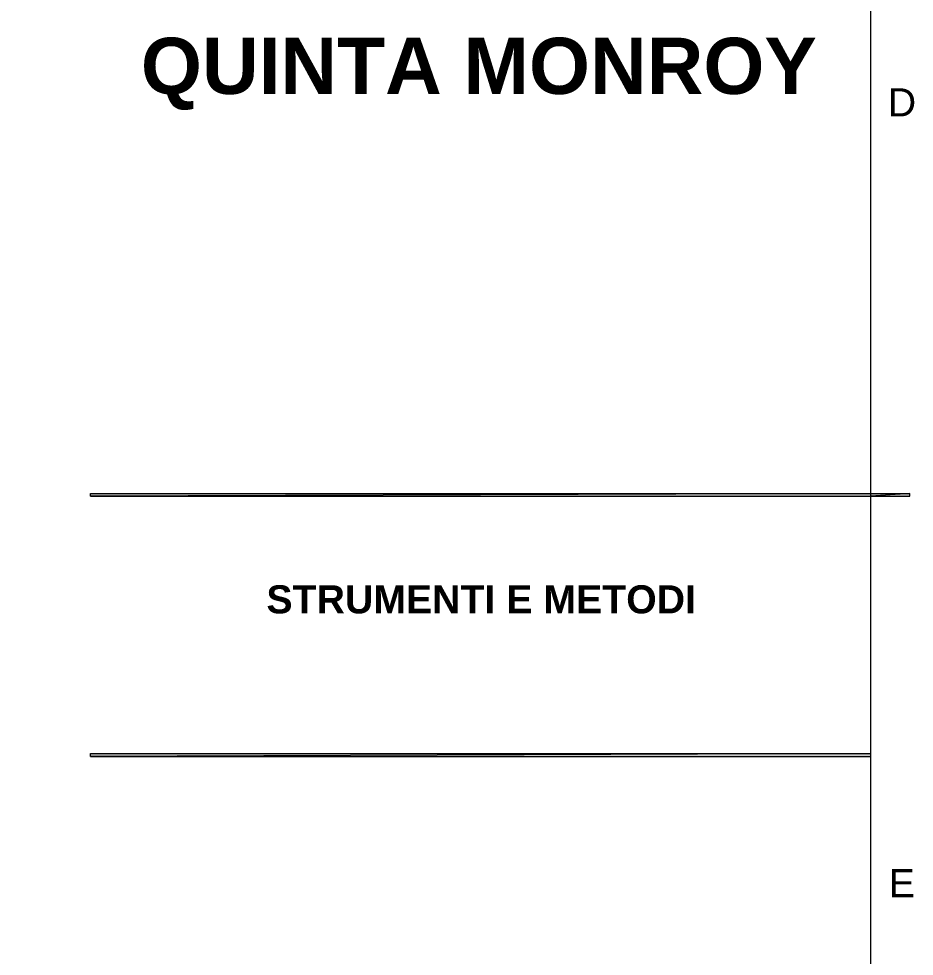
# Model space of a CAD drawing. Header units: centimetres. Extents: x -2268 to 4168, y -1681 to 1458.
# Drawn here: x 305.22 to 333.91, y -18.78 to 11.24 of the extents above; entities that cross this region are included whole.
import ezdxf

# ---------------------------------------------------------------- set-up
doc = ezdxf.new("R2010")
doc.units = ezdxf.units.CM
for name, color, linetype, lineweight in [('PDF _Geometria_Num_Penna__7', 7, 'Continuous', 18), ('PDF _Riempimenti solidi_Num_Penna__7', 7, 'Continuous', 18), ('PDF _Testo_Num_Penna__7', 7, 'Continuous', 18)]:
    doc.layers.add(name, color=color, linetype=linetype, lineweight=lineweight)
doc.styles.add('GENERATED_STYLE_1', font='Arial.ttf')
doc.styles.add('GENERATED_STYLE_2', font='Arial Bold.ttf')

msp = doc.modelspace()

# ---------------------------------------------------------------- hatches: boundary and pattern name
at = {"layer": 'PDF _Riempimenti solidi_Num_Penna__7', "linetype": 'Continuous', "lineweight": 18}
for points in [[(307.5234, -3.9561), (307.5234, -4.0461), (332.5222, -3.9561)], [(307.5234, -4.0461), (332.5222, -4.0461), (332.5222, -3.9561)], [(332.5223, -3.9561), (332.5223, -4.0461), (333.7712, -3.9561)], [(332.5223, -4.0461), (333.7712, -4.0461), (333.7712, -3.9561)], [(307.5234, -12.2909), (307.5234, -12.3808), (332.5222, -12.2909)], [(307.5234, -12.3808), (332.5222, -12.3808), (332.5222, -12.2909)]]:
    msp.add_hatch(color=7, dxfattribs=at).paths.add_polyline_path(points)

# ---------------------------------------------------------------- linework, layer by layer
at = {"layer": 'PDF _Geometria_Num_Penna__7', "color": 7, "linetype": 'Continuous', "lineweight": 18, "flags": 128}
for points in [[(54.5172, -104.4071), (332.5223, -104.4071), (332.5223, 96.0028), (54.5172, 96.0028)], [(332.5223, -4.0461), (332.5223, -3.9561), (307.5234, -4.0461)], [(332.5223, -3.9561), (307.5234, -4.0461), (307.5234, -3.9561)], [(333.7712, -4.0461), (333.7712, -3.9561), (332.5223, -4.0461)], [(333.7712, -3.9561), (332.5223, -4.0461), (332.5223, -3.9561)], [(332.5223, -12.3809), (332.5223, -12.2909), (307.5234, -12.3809)], [(332.5223, -12.2909), (307.5234, -12.3809), (307.5234, -12.2909)]]:
    msp.add_lwpolyline(points, close=True, dxfattribs=at)

# ---------------------------------------------------------------- texts
at = {"layer": 'PDF _Testo_Num_Penna__7', "color": 7, "linetype": 'Continuous', "lineweight": 18, "attachment_point": 7}
for s, insert, char_height, style in [('\\A1;QUINTA MONROY', (309.1374, 8.3178), 1.800084, 'GENERATED_STYLE_2'), ('\\A1;D', (333.0636, 8.1145), 0.90004, 'GENERATED_STYLE_1'), ('\\A1;STRUMENTI E METODI', (313.159, -7.8124), 0.900042, 'GENERATED_STYLE_2'), ('\\A1;E', (333.095, -16.8894), 0.90004, 'GENERATED_STYLE_1')]:
    msp.add_mtext(s, dxfattribs=dict(at, insert=insert, char_height=char_height, style=style))

doc.saveas('drawing.dxf')
